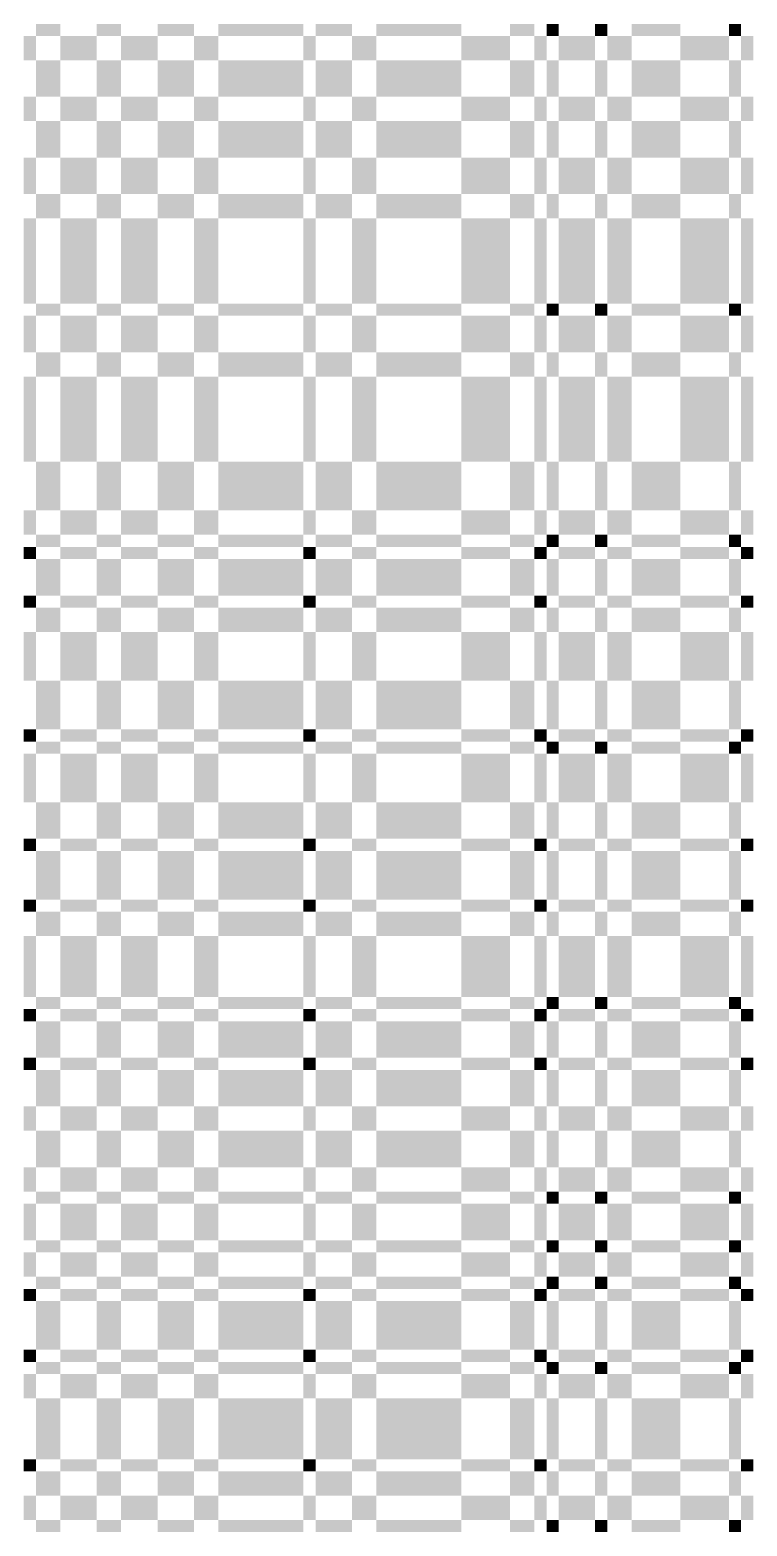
# Model space of a CAD drawing. Extents: x 0 to 200, y 0 to 200.
# Drawn here: x 50.6 to 74.2, y 100.2 to 149.4 of the extents above; entities that cross this region are included whole.
import ezdxf

# ---------------------------------------------------------------- set-up
doc = ezdxf.new("R2010")
doc.units = 0

msp = doc.modelspace()

# ---------------------------------------------------------------- linework, layer by layer
at = {"layer": 'CHROME'}
for points in [[(50.8, 149.2), (51.6, 149.2), (50.8, 149.6), (51.6, 149.6)], [(52.8, 149.2), (53.6, 149.2), (52.8, 149.6), (53.6, 149.6)], [(54.8, 149.2), (56, 149.2), (54.8, 149.6), (56, 149.6)], [(56.8, 149.2), (59.6, 149.2), (56.8, 149.6), (59.6, 149.6)], [(60, 149.2), (61.2, 149.2), (60, 149.6), (61.2, 149.6)], [(62, 149.2), (64.8, 149.2), (62, 149.6), (64.8, 149.6)], [(66.4, 149.2), (67.2, 149.2), (66.4, 149.6), (67.2, 149.6)], [(67.6, 149.2), (68, 149.2), (67.6, 149.6), (68, 149.6)], [(69.2, 149.2), (69.6, 149.2), (69.2, 149.6), (69.6, 149.6)], [(70.4, 149.2), (72, 149.2), (70.4, 149.6), (72, 149.6)], [(73.6, 149.2), (74, 149.2), (73.6, 149.6), (74, 149.6)], [(50.4, 148.4), (50.8, 148.4), (50.4, 149.2), (50.8, 149.2)], [(51.6, 148.4), (52.8, 148.4), (51.6, 149.2), (52.8, 149.2)], [(53.6, 148.4), (54.8, 148.4), (53.6, 149.2), (54.8, 149.2)], [(56, 148.4), (56.8, 148.4), (56, 149.2), (56.8, 149.2)], [(59.6, 148.4), (60, 148.4), (59.6, 149.2), (60, 149.2)], [(61.2, 148.4), (62, 148.4), (61.2, 149.2), (62, 149.2)], [(64.8, 148.4), (66.4, 148.4), (64.8, 149.2), (66.4, 149.2)], [(67.2, 148.4), (67.6, 148.4), (67.2, 149.2), (67.6, 149.2)], [(68, 148.4), (69.2, 148.4), (68, 149.2), (69.2, 149.2)], [(69.6, 148.4), (70.4, 148.4), (69.6, 149.2), (70.4, 149.2)], [(72, 148.4), (73.6, 148.4), (72, 149.2), (73.6, 149.2)], [(74, 148.4), (74.4, 148.4), (74, 149.2), (74.4, 149.2)], [(50.8, 147.2), (51.6, 147.2), (50.8, 148.4), (51.6, 148.4)], [(52.8, 147.2), (53.6, 147.2), (52.8, 148.4), (53.6, 148.4)], [(54.8, 147.2), (56, 147.2), (54.8, 148.4), (56, 148.4)], [(56.8, 147.2), (59.6, 147.2), (56.8, 148.4), (59.6, 148.4)], [(60, 147.2), (61.2, 147.2), (60, 148.4), (61.2, 148.4)], [(62, 147.2), (64.8, 147.2), (62, 148.4), (64.8, 148.4)], [(66.4, 147.2), (67.2, 147.2), (66.4, 148.4), (67.2, 148.4)], [(67.6, 147.2), (68, 147.2), (67.6, 148.4), (68, 148.4)], [(69.2, 147.2), (69.6, 147.2), (69.2, 148.4), (69.6, 148.4)], [(70.4, 147.2), (72, 147.2), (70.4, 148.4), (72, 148.4)], [(73.6, 147.2), (74, 147.2), (73.6, 148.4), (74, 148.4)], [(50.4, 146.4), (50.8, 146.4), (50.4, 147.2), (50.8, 147.2)], [(51.6, 146.4), (52.8, 146.4), (51.6, 147.2), (52.8, 147.2)], [(53.6, 146.4), (54.8, 146.4), (53.6, 147.2), (54.8, 147.2)], [(56, 146.4), (56.8, 146.4), (56, 147.2), (56.8, 147.2)], [(59.6, 146.4), (60, 146.4), (59.6, 147.2), (60, 147.2)], [(61.2, 146.4), (62, 146.4), (61.2, 147.2), (62, 147.2)], [(64.8, 146.4), (66.4, 146.4), (64.8, 147.2), (66.4, 147.2)], [(67.2, 146.4), (67.6, 146.4), (67.2, 147.2), (67.6, 147.2)], [(68, 146.4), (69.2, 146.4), (68, 147.2), (69.2, 147.2)], [(69.6, 146.4), (70.4, 146.4), (69.6, 147.2), (70.4, 147.2)], [(72, 146.4), (73.6, 146.4), (72, 147.2), (73.6, 147.2)], [(74, 146.4), (74.4, 146.4), (74, 147.2), (74.4, 147.2)], [(50.8, 145.2), (51.6, 145.2), (50.8, 146.4), (51.6, 146.4)], [(52.8, 145.2), (53.6, 145.2), (52.8, 146.4), (53.6, 146.4)], [(54.8, 145.2), (56, 145.2), (54.8, 146.4), (56, 146.4)], [(56.8, 145.2), (59.6, 145.2), (56.8, 146.4), (59.6, 146.4)], [(60, 145.2), (61.2, 145.2), (60, 146.4), (61.2, 146.4)], [(62, 145.2), (64.8, 145.2), (62, 146.4), (64.8, 146.4)], [(66.4, 145.2), (67.2, 145.2), (66.4, 146.4), (67.2, 146.4)], [(67.6, 145.2), (68, 145.2), (67.6, 146.4), (68, 146.4)], [(69.2, 145.2), (69.6, 145.2), (69.2, 146.4), (69.6, 146.4)], [(70.4, 145.2), (72, 145.2), (70.4, 146.4), (72, 146.4)], [(73.6, 145.2), (74, 145.2), (73.6, 146.4), (74, 146.4)], [(50.4, 144), (50.8, 144), (50.4, 145.2), (50.8, 145.2)], [(51.6, 144), (52.8, 144), (51.6, 145.2), (52.8, 145.2)], [(53.6, 144), (54.8, 144), (53.6, 145.2), (54.8, 145.2)], [(56, 144), (56.8, 144), (56, 145.2), (56.8, 145.2)], [(59.6, 144), (60, 144), (59.6, 145.2), (60, 145.2)], [(61.2, 144), (62, 144), (61.2, 145.2), (62, 145.2)], [(64.8, 144), (66.4, 144), (64.8, 145.2), (66.4, 145.2)], [(67.2, 144), (67.6, 144), (67.2, 145.2), (67.6, 145.2)], [(68, 144), (69.2, 144), (68, 145.2), (69.2, 145.2)], [(69.6, 144), (70.4, 144), (69.6, 145.2), (70.4, 145.2)], [(72, 144), (73.6, 144), (72, 145.2), (73.6, 145.2)], [(74, 144), (74.4, 144), (74, 145.2), (74.4, 145.2)], [(50.8, 143.2), (51.6, 143.2), (50.8, 144), (51.6, 144)], [(52.8, 143.2), (53.6, 143.2), (52.8, 144), (53.6, 144)], [(54.8, 143.2), (56, 143.2), (54.8, 144), (56, 144)], [(56.8, 143.2), (59.6, 143.2), (56.8, 144), (59.6, 144)], [(60, 143.2), (61.2, 143.2), (60, 144), (61.2, 144)], [(62, 143.2), (64.8, 143.2), (62, 144), (64.8, 144)], [(66.4, 143.2), (67.2, 143.2), (66.4, 144), (67.2, 144)], [(67.6, 143.2), (68, 143.2), (67.6, 144), (68, 144)], [(69.2, 143.2), (69.6, 143.2), (69.2, 144), (69.6, 144)], [(70.4, 143.2), (72, 143.2), (70.4, 144), (72, 144)], [(73.6, 143.2), (74, 143.2), (73.6, 144), (74, 144)], [(50.4, 140.4), (50.8, 140.4), (50.4, 143.2), (50.8, 143.2)], [(51.6, 140.4), (52.8, 140.4), (51.6, 143.2), (52.8, 143.2)], [(53.6, 140.4), (54.8, 140.4), (53.6, 143.2), (54.8, 143.2)], [(56, 140.4), (56.8, 140.4), (56, 143.2), (56.8, 143.2)], [(59.6, 140.4), (60, 140.4), (59.6, 143.2), (60, 143.2)], [(61.2, 140.4), (62, 140.4), (61.2, 143.2), (62, 143.2)], [(64.8, 140.4), (66.4, 140.4), (64.8, 143.2), (66.4, 143.2)], [(67.2, 140.4), (67.6, 140.4), (67.2, 143.2), (67.6, 143.2)], [(68, 140.4), (69.2, 140.4), (68, 143.2), (69.2, 143.2)], [(69.6, 140.4), (70.4, 140.4), (69.6, 143.2), (70.4, 143.2)], [(72, 140.4), (73.6, 140.4), (72, 143.2), (73.6, 143.2)], [(74, 140.4), (74.4, 140.4), (74, 143.2), (74.4, 143.2)], [(50.8, 140), (51.6, 140), (50.8, 140.4), (51.6, 140.4)], [(52.8, 140), (53.6, 140), (52.8, 140.4), (53.6, 140.4)], [(54.8, 140), (56, 140), (54.8, 140.4), (56, 140.4)], [(56.8, 140), (59.6, 140), (56.8, 140.4), (59.6, 140.4)], [(60, 140), (61.2, 140), (60, 140.4), (61.2, 140.4)], [(62, 140), (64.8, 140), (62, 140.4), (64.8, 140.4)], [(66.4, 140), (67.2, 140), (66.4, 140.4), (67.2, 140.4)], [(67.6, 140), (68, 140), (67.6, 140.4), (68, 140.4)], [(69.2, 140), (69.6, 140), (69.2, 140.4), (69.6, 140.4)], [(70.4, 140), (72, 140), (70.4, 140.4), (72, 140.4)], [(73.6, 140), (74, 140), (73.6, 140.4), (74, 140.4)], [(50.4, 138.8), (50.8, 138.8), (50.4, 140), (50.8, 140)], [(51.6, 138.8), (52.8, 138.8), (51.6, 140), (52.8, 140)], [(53.6, 138.8), (54.8, 138.8), (53.6, 140), (54.8, 140)], [(56, 138.8), (56.8, 138.8), (56, 140), (56.8, 140)], [(59.6, 138.8), (60, 138.8), (59.6, 140), (60, 140)], [(61.2, 138.8), (62, 138.8), (61.2, 140), (62, 140)], [(64.8, 138.8), (66.4, 138.8), (64.8, 140), (66.4, 140)], [(67.2, 138.8), (67.6, 138.8), (67.2, 140), (67.6, 140)], [(68, 138.8), (69.2, 138.8), (68, 140), (69.2, 140)], [(69.6, 138.8), (70.4, 138.8), (69.6, 140), (70.4, 140)], [(72, 138.8), (73.6, 138.8), (72, 140), (73.6, 140)], [(74, 138.8), (74.4, 138.8), (74, 140), (74.4, 140)], [(50.8, 138), (51.6, 138), (50.8, 138.8), (51.6, 138.8)], [(52.8, 138), (53.6, 138), (52.8, 138.8), (53.6, 138.8)], [(54.8, 138), (56, 138), (54.8, 138.8), (56, 138.8)], [(56.8, 138), (59.6, 138), (56.8, 138.8), (59.6, 138.8)], [(60, 138), (61.2, 138), (60, 138.8), (61.2, 138.8)], [(62, 138), (64.8, 138), (62, 138.8), (64.8, 138.8)], [(66.4, 138), (67.2, 138), (66.4, 138.8), (67.2, 138.8)], [(67.6, 138), (68, 138), (67.6, 138.8), (68, 138.8)], [(69.2, 138), (69.6, 138), (69.2, 138.8), (69.6, 138.8)], [(70.4, 138), (72, 138), (70.4, 138.8), (72, 138.8)], [(73.6, 138), (74, 138), (73.6, 138.8), (74, 138.8)], [(50.4, 135.2), (50.8, 135.2), (50.4, 138), (50.8, 138)], [(51.6, 135.2), (52.8, 135.2), (51.6, 138), (52.8, 138)], [(53.6, 135.2), (54.8, 135.2), (53.6, 138), (54.8, 138)], [(56, 135.2), (56.8, 135.2), (56, 138), (56.8, 138)], [(59.6, 135.2), (60, 135.2), (59.6, 138), (60, 138)], [(61.2, 135.2), (62, 135.2), (61.2, 138), (62, 138)], [(64.8, 135.2), (66.4, 135.2), (64.8, 138), (66.4, 138)], [(67.2, 135.2), (67.6, 135.2), (67.2, 138), (67.6, 138)], [(68, 135.2), (69.2, 135.2), (68, 138), (69.2, 138)], [(69.6, 135.2), (70.4, 135.2), (69.6, 138), (70.4, 138)], [(72, 135.2), (73.6, 135.2), (72, 138), (73.6, 138)], [(74, 135.2), (74.4, 135.2), (74, 138), (74.4, 138)], [(50.8, 133.6), (51.6, 133.6), (50.8, 135.2), (51.6, 135.2)], [(52.8, 133.6), (53.6, 133.6), (52.8, 135.2), (53.6, 135.2)], [(54.8, 133.6), (56, 133.6), (54.8, 135.2), (56, 135.2)], [(56.8, 133.6), (59.6, 133.6), (56.8, 135.2), (59.6, 135.2)], [(60, 133.6), (61.2, 133.6), (60, 135.2), (61.2, 135.2)], [(62, 133.6), (64.8, 133.6), (62, 135.2), (64.8, 135.2)], [(66.4, 133.6), (67.2, 133.6), (66.4, 135.2), (67.2, 135.2)], [(67.6, 133.6), (68, 133.6), (67.6, 135.2), (68, 135.2)], [(69.2, 133.6), (69.6, 133.6), (69.2, 135.2), (69.6, 135.2)], [(70.4, 133.6), (72, 133.6), (70.4, 135.2), (72, 135.2)], [(73.6, 133.6), (74, 133.6), (73.6, 135.2), (74, 135.2)], [(50.4, 132.8), (50.8, 132.8), (50.4, 133.6), (50.8, 133.6)], [(51.6, 132.8), (52.8, 132.8), (51.6, 133.6), (52.8, 133.6)], [(53.6, 132.8), (54.8, 132.8), (53.6, 133.6), (54.8, 133.6)], [(56, 132.8), (56.8, 132.8), (56, 133.6), (56.8, 133.6)], [(59.6, 132.8), (60, 132.8), (59.6, 133.6), (60, 133.6)], [(61.2, 132.8), (62, 132.8), (61.2, 133.6), (62, 133.6)], [(64.8, 132.8), (66.4, 132.8), (64.8, 133.6), (66.4, 133.6)], [(67.2, 132.8), (67.6, 132.8), (67.2, 133.6), (67.6, 133.6)], [(68, 132.8), (69.2, 132.8), (68, 133.6), (69.2, 133.6)], [(69.6, 132.8), (70.4, 132.8), (69.6, 133.6), (70.4, 133.6)], [(72, 132.8), (73.6, 132.8), (72, 133.6), (73.6, 133.6)], [(74, 132.8), (74.4, 132.8), (74, 133.6), (74.4, 133.6)], [(50.4, 132), (50.8, 132), (50.4, 132.4), (50.8, 132.4)], [(50.8, 132.4), (51.6, 132.4), (50.8, 132.8), (51.6, 132.8)], [(51.6, 132), (52.8, 132), (51.6, 132.4), (52.8, 132.4)], [(52.8, 132.4), (53.6, 132.4), (52.8, 132.8), (53.6, 132.8)], [(53.6, 132), (54.8, 132), (53.6, 132.4), (54.8, 132.4)], [(54.8, 132.4), (56, 132.4), (54.8, 132.8), (56, 132.8)], [(56, 132), (56.8, 132), (56, 132.4), (56.8, 132.4)], [(56.8, 132.4), (59.6, 132.4), (56.8, 132.8), (59.6, 132.8)], [(59.6, 132), (60, 132), (59.6, 132.4), (60, 132.4)], [(60, 132.4), (61.2, 132.4), (60, 132.8), (61.2, 132.8)], [(61.2, 132), (62, 132), (61.2, 132.4), (62, 132.4)], [(62, 132.4), (64.8, 132.4), (62, 132.8), (64.8, 132.8)], [(64.8, 132), (66.4, 132), (64.8, 132.4), (66.4, 132.4)], [(66.4, 132.4), (67.2, 132.4), (66.4, 132.8), (67.2, 132.8)], [(67.2, 132), (67.6, 132), (67.2, 132.4), (67.6, 132.4)], [(67.6, 132.4), (68, 132.4), (67.6, 132.8), (68, 132.8)], [(68, 132), (69.2, 132), (68, 132.4), (69.2, 132.4)], [(69.2, 132.4), (69.6, 132.4), (69.2, 132.8), (69.6, 132.8)], [(69.6, 132), (70.4, 132), (69.6, 132.4), (70.4, 132.4)], [(70.4, 132.4), (72, 132.4), (70.4, 132.8), (72, 132.8)], [(72, 132), (73.6, 132), (72, 132.4), (73.6, 132.4)], [(73.6, 132.4), (74, 132.4), (73.6, 132.8), (74, 132.8)], [(74, 132), (74.4, 132), (74, 132.4), (74.4, 132.4)], [(50.8, 130.8), (51.6, 130.8), (50.8, 132), (51.6, 132)], [(52.8, 130.8), (53.6, 130.8), (52.8, 132), (53.6, 132)], [(54.8, 130.8), (56, 130.8), (54.8, 132), (56, 132)], [(56.8, 130.8), (59.6, 130.8), (56.8, 132), (59.6, 132)], [(60, 130.8), (61.2, 130.8), (60, 132), (61.2, 132)], [(62, 130.8), (64.8, 130.8), (62, 132), (64.8, 132)], [(66.4, 130.8), (67.2, 130.8), (66.4, 132), (67.2, 132)], [(67.6, 130.8), (68, 130.8), (67.6, 132), (68, 132)], [(69.2, 130.8), (69.6, 130.8), (69.2, 132), (69.6, 132)], [(70.4, 130.8), (72, 130.8), (70.4, 132), (72, 132)], [(73.6, 130.8), (74, 130.8), (73.6, 132), (74, 132)], [(50.4, 130.4), (50.8, 130.4), (50.4, 130.8), (50.8, 130.8)], [(50.8, 129.6), (51.6, 129.6), (50.8, 130.4), (51.6, 130.4)], [(51.6, 130.4), (52.8, 130.4), (51.6, 130.8), (52.8, 130.8)], [(52.8, 129.6), (53.6, 129.6), (52.8, 130.4), (53.6, 130.4)], [(53.6, 130.4), (54.8, 130.4), (53.6, 130.8), (54.8, 130.8)], [(54.8, 129.6), (56, 129.6), (54.8, 130.4), (56, 130.4)], [(56, 130.4), (56.8, 130.4), (56, 130.8), (56.8, 130.8)], [(56.8, 129.6), (59.6, 129.6), (56.8, 130.4), (59.6, 130.4)], [(59.6, 130.4), (60, 130.4), (59.6, 130.8), (60, 130.8)], [(60, 129.6), (61.2, 129.6), (60, 130.4), (61.2, 130.4)], [(61.2, 130.4), (62, 130.4), (61.2, 130.8), (62, 130.8)], [(62, 129.6), (64.8, 129.6), (62, 130.4), (64.8, 130.4)], [(64.8, 130.4), (66.4, 130.4), (64.8, 130.8), (66.4, 130.8)], [(66.4, 129.6), (67.2, 129.6), (66.4, 130.4), (67.2, 130.4)], [(67.2, 130.4), (67.6, 130.4), (67.2, 130.8), (67.6, 130.8)], [(67.6, 129.6), (68, 129.6), (67.6, 130.4), (68, 130.4)], [(68, 130.4), (69.2, 130.4), (68, 130.8), (69.2, 130.8)], [(69.2, 129.6), (69.6, 129.6), (69.2, 130.4), (69.6, 130.4)], [(69.6, 130.4), (70.4, 130.4), (69.6, 130.8), (70.4, 130.8)], [(70.4, 129.6), (72, 129.6), (70.4, 130.4), (72, 130.4)], [(72, 130.4), (73.6, 130.4), (72, 130.8), (73.6, 130.8)], [(73.6, 129.6), (74, 129.6), (73.6, 130.4), (74, 130.4)], [(74, 130.4), (74.4, 130.4), (74, 130.8), (74.4, 130.8)], [(50.4, 128), (50.8, 128), (50.4, 129.6), (50.8, 129.6)], [(51.6, 128), (52.8, 128), (51.6, 129.6), (52.8, 129.6)], [(53.6, 128), (54.8, 128), (53.6, 129.6), (54.8, 129.6)], [(56, 128), (56.8, 128), (56, 129.6), (56.8, 129.6)], [(59.6, 128), (60, 128), (59.6, 129.6), (60, 129.6)], [(61.2, 128), (62, 128), (61.2, 129.6), (62, 129.6)], [(64.8, 128), (66.4, 128), (64.8, 129.6), (66.4, 129.6)], [(67.2, 128), (67.6, 128), (67.2, 129.6), (67.6, 129.6)], [(68, 128), (69.2, 128), (68, 129.6), (69.2, 129.6)], [(69.6, 128), (70.4, 128), (69.6, 129.6), (70.4, 129.6)], [(72, 128), (73.6, 128), (72, 129.6), (73.6, 129.6)], [(74, 128), (74.4, 128), (74, 129.6), (74.4, 129.6)], [(50.8, 126.4), (51.6, 126.4), (50.8, 128), (51.6, 128)], [(52.8, 126.4), (53.6, 126.4), (52.8, 128), (53.6, 128)], [(54.8, 126.4), (56, 126.4), (54.8, 128), (56, 128)], [(56.8, 126.4), (59.6, 126.4), (56.8, 128), (59.6, 128)], [(60, 126.4), (61.2, 126.4), (60, 128), (61.2, 128)], [(62, 126.4), (64.8, 126.4), (62, 128), (64.8, 128)], [(66.4, 126.4), (67.2, 126.4), (66.4, 128), (67.2, 128)], [(67.6, 126.4), (68, 126.4), (67.6, 128), (68, 128)], [(69.2, 126.4), (69.6, 126.4), (69.2, 128), (69.6, 128)], [(70.4, 126.4), (72, 126.4), (70.4, 128), (72, 128)], [(73.6, 126.4), (74, 126.4), (73.6, 128), (74, 128)], [(50.4, 126), (50.8, 126), (50.4, 126.4), (50.8, 126.4)], [(50.8, 125.6), (51.6, 125.6), (50.8, 126), (51.6, 126)], [(51.6, 126), (52.8, 126), (51.6, 126.4), (52.8, 126.4)], [(52.8, 125.6), (53.6, 125.6), (52.8, 126), (53.6, 126)], [(53.6, 126), (54.8, 126), (53.6, 126.4), (54.8, 126.4)], [(54.8, 125.6), (56, 125.6), (54.8, 126), (56, 126)], [(56, 126), (56.8, 126), (56, 126.4), (56.8, 126.4)], [(56.8, 125.6), (59.6, 125.6), (56.8, 126), (59.6, 126)], [(59.6, 126), (60, 126), (59.6, 126.4), (60, 126.4)], [(60, 125.6), (61.2, 125.6), (60, 126), (61.2, 126)], [(61.2, 126), (62, 126), (61.2, 126.4), (62, 126.4)], [(62, 125.6), (64.8, 125.6), (62, 126), (64.8, 126)], [(64.8, 126), (66.4, 126), (64.8, 126.4), (66.4, 126.4)], [(66.4, 125.6), (67.2, 125.6), (66.4, 126), (67.2, 126)], [(67.2, 126), (67.6, 126), (67.2, 126.4), (67.6, 126.4)], [(67.6, 125.6), (68, 125.6), (67.6, 126), (68, 126)], [(68, 126), (69.2, 126), (68, 126.4), (69.2, 126.4)], [(69.2, 125.6), (69.6, 125.6), (69.2, 126), (69.6, 126)], [(69.6, 126), (70.4, 126), (69.6, 126.4), (70.4, 126.4)], [(70.4, 125.6), (72, 125.6), (70.4, 126), (72, 126)], [(72, 126), (73.6, 126), (72, 126.4), (73.6, 126.4)], [(73.6, 125.6), (74, 125.6), (73.6, 126), (74, 126)], [(74, 126), (74.4, 126), (74, 126.4), (74.4, 126.4)], [(50.4, 124), (50.8, 124), (50.4, 125.6), (50.8, 125.6)], [(51.6, 124), (52.8, 124), (51.6, 125.6), (52.8, 125.6)], [(53.6, 124), (54.8, 124), (53.6, 125.6), (54.8, 125.6)], [(56, 124), (56.8, 124), (56, 125.6), (56.8, 125.6)], [(59.6, 124), (60, 124), (59.6, 125.6), (60, 125.6)], [(61.2, 124), (62, 124), (61.2, 125.6), (62, 125.6)], [(64.8, 124), (66.4, 124), (64.8, 125.6), (66.4, 125.6)], [(67.2, 124), (67.6, 124), (67.2, 125.6), (67.6, 125.6)], [(68, 124), (69.2, 124), (68, 125.6), (69.2, 125.6)], [(69.6, 124), (70.4, 124), (69.6, 125.6), (70.4, 125.6)], [(72, 124), (73.6, 124), (72, 125.6), (73.6, 125.6)], [(74, 124), (74.4, 124), (74, 125.6), (74.4, 125.6)], [(50.8, 122.8), (51.6, 122.8), (50.8, 124), (51.6, 124)], [(52.8, 122.8), (53.6, 122.8), (52.8, 124), (53.6, 124)], [(54.8, 122.8), (56, 122.8), (54.8, 124), (56, 124)], [(56.8, 122.8), (59.6, 122.8), (56.8, 124), (59.6, 124)], [(60, 122.8), (61.2, 122.8), (60, 124), (61.2, 124)], [(62, 122.8), (64.8, 122.8), (62, 124), (64.8, 124)], [(66.4, 122.8), (67.2, 122.8), (66.4, 124), (67.2, 124)], [(67.6, 122.8), (68, 122.8), (67.6, 124), (68, 124)], [(69.2, 122.8), (69.6, 122.8), (69.2, 124), (69.6, 124)], [(70.4, 122.8), (72, 122.8), (70.4, 124), (72, 124)], [(73.6, 122.8), (74, 122.8), (73.6, 124), (74, 124)], [(50.4, 122.4), (50.8, 122.4), (50.4, 122.8), (50.8, 122.8)], [(51.6, 122.4), (52.8, 122.4), (51.6, 122.8), (52.8, 122.8)], [(53.6, 122.4), (54.8, 122.4), (53.6, 122.8), (54.8, 122.8)], [(56, 122.4), (56.8, 122.4), (56, 122.8), (56.8, 122.8)], [(59.6, 122.4), (60, 122.4), (59.6, 122.8), (60, 122.8)], [(61.2, 122.4), (62, 122.4), (61.2, 122.8), (62, 122.8)], [(64.8, 122.4), (66.4, 122.4), (64.8, 122.8), (66.4, 122.8)], [(67.2, 122.4), (67.6, 122.4), (67.2, 122.8), (67.6, 122.8)], [(68, 122.4), (69.2, 122.4), (68, 122.8), (69.2, 122.8)], [(69.6, 122.4), (70.4, 122.4), (69.6, 122.8), (70.4, 122.8)], [(72, 122.4), (73.6, 122.4), (72, 122.8), (73.6, 122.8)], [(74, 122.4), (74.4, 122.4), (74, 122.8), (74.4, 122.8)], [(50.8, 120.8), (51.6, 120.8), (50.8, 122.4), (51.6, 122.4)], [(52.8, 120.8), (53.6, 120.8), (52.8, 122.4), (53.6, 122.4)], [(54.8, 120.8), (56, 120.8), (54.8, 122.4), (56, 122.4)], [(56.8, 120.8), (59.6, 120.8), (56.8, 122.4), (59.6, 122.4)], [(60, 120.8), (61.2, 120.8), (60, 122.4), (61.2, 122.4)], [(62, 120.8), (64.8, 120.8), (62, 122.4), (64.8, 122.4)], [(66.4, 120.8), (67.2, 120.8), (66.4, 122.4), (67.2, 122.4)], [(67.6, 120.8), (68, 120.8), (67.6, 122.4), (68, 122.4)], [(69.2, 120.8), (69.6, 120.8), (69.2, 122.4), (69.6, 122.4)], [(70.4, 120.8), (72, 120.8), (70.4, 122.4), (72, 122.4)], [(73.6, 120.8), (74, 120.8), (73.6, 122.4), (74, 122.4)], [(50.4, 120.4), (50.8, 120.4), (50.4, 120.8), (50.8, 120.8)], [(51.6, 120.4), (52.8, 120.4), (51.6, 120.8), (52.8, 120.8)], [(53.6, 120.4), (54.8, 120.4), (53.6, 120.8), (54.8, 120.8)], [(56, 120.4), (56.8, 120.4), (56, 120.8), (56.8, 120.8)], [(59.6, 120.4), (60, 120.4), (59.6, 120.8), (60, 120.8)], [(61.2, 120.4), (62, 120.4), (61.2, 120.8), (62, 120.8)], [(64.8, 120.4), (66.4, 120.4), (64.8, 120.8), (66.4, 120.8)], [(67.2, 120.4), (67.6, 120.4), (67.2, 120.8), (67.6, 120.8)], [(68, 120.4), (69.2, 120.4), (68, 120.8), (69.2, 120.8)], [(69.6, 120.4), (70.4, 120.4), (69.6, 120.8), (70.4, 120.8)], [(72, 120.4), (73.6, 120.4), (72, 120.8), (73.6, 120.8)], [(74, 120.4), (74.4, 120.4), (74, 120.8), (74.4, 120.8)], [(50.8, 119.6), (51.6, 119.6), (50.8, 120.4), (51.6, 120.4)], [(52.8, 119.6), (53.6, 119.6), (52.8, 120.4), (53.6, 120.4)], [(54.8, 119.6), (56, 119.6), (54.8, 120.4), (56, 120.4)], [(56.8, 119.6), (59.6, 119.6), (56.8, 120.4), (59.6, 120.4)], [(60, 119.6), (61.2, 119.6), (60, 120.4), (61.2, 120.4)], [(62, 119.6), (64.8, 119.6), (62, 120.4), (64.8, 120.4)], [(66.4, 119.6), (67.2, 119.6), (66.4, 120.4), (67.2, 120.4)], [(67.6, 119.6), (68, 119.6), (67.6, 120.4), (68, 120.4)], [(69.2, 119.6), (69.6, 119.6), (69.2, 120.4), (69.6, 120.4)], [(70.4, 119.6), (72, 119.6), (70.4, 120.4), (72, 120.4)], [(73.6, 119.6), (74, 119.6), (73.6, 120.4), (74, 120.4)], [(50.4, 117.6), (50.8, 117.6), (50.4, 119.6), (50.8, 119.6)], [(51.6, 117.6), (52.8, 117.6), (51.6, 119.6), (52.8, 119.6)], [(53.6, 117.6), (54.8, 117.6), (53.6, 119.6), (54.8, 119.6)], [(56, 117.6), (56.8, 117.6), (56, 119.6), (56.8, 119.6)], [(59.6, 117.6), (60, 117.6), (59.6, 119.6), (60, 119.6)], [(61.2, 117.6), (62, 117.6), (61.2, 119.6), (62, 119.6)], [(64.8, 117.6), (66.4, 117.6), (64.8, 119.6), (66.4, 119.6)], [(67.2, 117.6), (67.6, 117.6), (67.2, 119.6), (67.6, 119.6)], [(68, 117.6), (69.2, 117.6), (68, 119.6), (69.2, 119.6)], [(69.6, 117.6), (70.4, 117.6), (69.6, 119.6), (70.4, 119.6)], [(72, 117.6), (73.6, 117.6), (72, 119.6), (73.6, 119.6)], [(74, 117.6), (74.4, 117.6), (74, 119.6), (74.4, 119.6)], [(50.8, 117.2), (51.6, 117.2), (50.8, 117.6), (51.6, 117.6)], [(52.8, 117.2), (53.6, 117.2), (52.8, 117.6), (53.6, 117.6)], [(54.8, 117.2), (56, 117.2), (54.8, 117.6), (56, 117.6)], [(56.8, 117.2), (59.6, 117.2), (56.8, 117.6), (59.6, 117.6)], [(60, 117.2), (61.2, 117.2), (60, 117.6), (61.2, 117.6)], [(62, 117.2), (64.8, 117.2), (62, 117.6), (64.8, 117.6)], [(66.4, 117.2), (67.2, 117.2), (66.4, 117.6), (67.2, 117.6)], [(67.6, 117.2), (68, 117.2), (67.6, 117.6), (68, 117.6)], [(69.2, 117.2), (69.6, 117.2), (69.2, 117.6), (69.6, 117.6)], [(70.4, 117.2), (72, 117.2), (70.4, 117.6), (72, 117.6)], [(73.6, 117.2), (74, 117.2), (73.6, 117.6), (74, 117.6)], [(50.4, 116.8), (50.8, 116.8), (50.4, 117.2), (50.8, 117.2)], [(51.6, 116.8), (52.8, 116.8), (51.6, 117.2), (52.8, 117.2)], [(53.6, 116.8), (54.8, 116.8), (53.6, 117.2), (54.8, 117.2)], [(56, 116.8), (56.8, 116.8), (56, 117.2), (56.8, 117.2)], [(59.6, 116.8), (60, 116.8), (59.6, 117.2), (60, 117.2)], [(61.2, 116.8), (62, 116.8), (61.2, 117.2), (62, 117.2)], [(64.8, 116.8), (66.4, 116.8), (64.8, 117.2), (66.4, 117.2)], [(67.2, 116.8), (67.6, 116.8), (67.2, 117.2), (67.6, 117.2)], [(68, 116.8), (69.2, 116.8), (68, 117.2), (69.2, 117.2)], [(69.6, 116.8), (70.4, 116.8), (69.6, 117.2), (70.4, 117.2)], [(72, 116.8), (73.6, 116.8), (72, 117.2), (73.6, 117.2)], [(74, 116.8), (74.4, 116.8), (74, 117.2), (74.4, 117.2)], [(50.8, 115.6), (51.6, 115.6), (50.8, 116.8), (51.6, 116.8)], [(52.8, 115.6), (53.6, 115.6), (52.8, 116.8), (53.6, 116.8)], [(54.8, 115.6), (56, 115.6), (54.8, 116.8), (56, 116.8)], [(56.8, 115.6), (59.6, 115.6), (56.8, 116.8), (59.6, 116.8)], [(60, 115.6), (61.2, 115.6), (60, 116.8), (61.2, 116.8)], [(62, 115.6), (64.8, 115.6), (62, 116.8), (64.8, 116.8)], [(66.4, 115.6), (67.2, 115.6), (66.4, 116.8), (67.2, 116.8)], [(67.6, 115.6), (68, 115.6), (67.6, 116.8), (68, 116.8)], [(69.2, 115.6), (69.6, 115.6), (69.2, 116.8), (69.6, 116.8)], [(70.4, 115.6), (72, 115.6), (70.4, 116.8), (72, 116.8)], [(73.6, 115.6), (74, 115.6), (73.6, 116.8), (74, 116.8)], [(50.4, 115.2), (50.8, 115.2), (50.4, 115.6), (50.8, 115.6)], [(50.8, 114), (51.6, 114), (50.8, 115.2), (51.6, 115.2)], [(51.6, 115.2), (52.8, 115.2), (51.6, 115.6), (52.8, 115.6)], [(52.8, 114), (53.6, 114), (52.8, 115.2), (53.6, 115.2)], [(53.6, 115.2), (54.8, 115.2), (53.6, 115.6), (54.8, 115.6)], [(54.8, 114), (56, 114), (54.8, 115.2), (56, 115.2)], [(56, 115.2), (56.8, 115.2), (56, 115.6), (56.8, 115.6)], [(56.8, 114), (59.6, 114), (56.8, 115.2), (59.6, 115.2)], [(59.6, 115.2), (60, 115.2), (59.6, 115.6), (60, 115.6)], [(60, 114), (61.2, 114), (60, 115.2), (61.2, 115.2)], [(61.2, 115.2), (62, 115.2), (61.2, 115.6), (62, 115.6)], [(62, 114), (64.8, 114), (62, 115.2), (64.8, 115.2)], [(64.8, 115.2), (66.4, 115.2), (64.8, 115.6), (66.4, 115.6)], [(66.4, 114), (67.2, 114), (66.4, 115.2), (67.2, 115.2)], [(67.2, 115.2), (67.6, 115.2), (67.2, 115.6), (67.6, 115.6)], [(67.6, 114), (68, 114), (67.6, 115.2), (68, 115.2)], [(68, 115.2), (69.2, 115.2), (68, 115.6), (69.2, 115.6)], [(69.2, 114), (69.6, 114), (69.2, 115.2), (69.6, 115.2)], [(69.6, 115.2), (70.4, 115.2), (69.6, 115.6), (70.4, 115.6)], [(70.4, 114), (72, 114), (70.4, 115.2), (72, 115.2)], [(72, 115.2), (73.6, 115.2), (72, 115.6), (73.6, 115.6)], [(73.6, 114), (74, 114), (73.6, 115.2), (74, 115.2)], [(74, 115.2), (74.4, 115.2), (74, 115.6), (74.4, 115.6)], [(50.4, 113.2), (50.8, 113.2), (50.4, 114), (50.8, 114)], [(51.6, 113.2), (52.8, 113.2), (51.6, 114), (52.8, 114)], [(53.6, 113.2), (54.8, 113.2), (53.6, 114), (54.8, 114)], [(56, 113.2), (56.8, 113.2), (56, 114), (56.8, 114)], [(59.6, 113.2), (60, 113.2), (59.6, 114), (60, 114)], [(61.2, 113.2), (62, 113.2), (61.2, 114), (62, 114)], [(64.8, 113.2), (66.4, 113.2), (64.8, 114), (66.4, 114)], [(67.2, 113.2), (67.6, 113.2), (67.2, 114), (67.6, 114)], [(68, 113.2), (69.2, 113.2), (68, 114), (69.2, 114)], [(69.6, 113.2), (70.4, 113.2), (69.6, 114), (70.4, 114)], [(72, 113.2), (73.6, 113.2), (72, 114), (73.6, 114)], [(74, 113.2), (74.4, 113.2), (74, 114), (74.4, 114)], [(50.8, 112), (51.6, 112), (50.8, 113.2), (51.6, 113.2)], [(52.8, 112), (53.6, 112), (52.8, 113.2), (53.6, 113.2)], [(54.8, 112), (56, 112), (54.8, 113.2), (56, 113.2)], [(56.8, 112), (59.6, 112), (56.8, 113.2), (59.6, 113.2)], [(60, 112), (61.2, 112), (60, 113.2), (61.2, 113.2)], [(62, 112), (64.8, 112), (62, 113.2), (64.8, 113.2)], [(66.4, 112), (67.2, 112), (66.4, 113.2), (67.2, 113.2)], [(67.6, 112), (68, 112), (67.6, 113.2), (68, 113.2)], [(69.2, 112), (69.6, 112), (69.2, 113.2), (69.6, 113.2)], [(70.4, 112), (72, 112), (70.4, 113.2), (72, 113.2)], [(73.6, 112), (74, 112), (73.6, 113.2), (74, 113.2)], [(50.4, 111.2), (50.8, 111.2), (50.4, 112), (50.8, 112)], [(51.6, 111.2), (52.8, 111.2), (51.6, 112), (52.8, 112)], [(53.6, 111.2), (54.8, 111.2), (53.6, 112), (54.8, 112)], [(56, 111.2), (56.8, 111.2), (56, 112), (56.8, 112)], [(59.6, 111.2), (60, 111.2), (59.6, 112), (60, 112)], [(61.2, 111.2), (62, 111.2), (61.2, 112), (62, 112)], [(64.8, 111.2), (66.4, 111.2), (64.8, 112), (66.4, 112)], [(67.2, 111.2), (67.6, 111.2), (67.2, 112), (67.6, 112)], [(68, 111.2), (69.2, 111.2), (68, 112), (69.2, 112)], [(69.6, 111.2), (70.4, 111.2), (69.6, 112), (70.4, 112)], [(72, 111.2), (73.6, 111.2), (72, 112), (73.6, 112)], [(74, 111.2), (74.4, 111.2), (74, 112), (74.4, 112)], [(50.8, 110.8), (51.6, 110.8), (50.8, 111.2), (51.6, 111.2)], [(52.8, 110.8), (53.6, 110.8), (52.8, 111.2), (53.6, 111.2)], [(54.8, 110.8), (56, 110.8), (54.8, 111.2), (56, 111.2)], [(56.8, 110.8), (59.6, 110.8), (56.8, 111.2), (59.6, 111.2)], [(60, 110.8), (61.2, 110.8), (60, 111.2), (61.2, 111.2)], [(62, 110.8), (64.8, 110.8), (62, 111.2), (64.8, 111.2)], [(66.4, 110.8), (67.2, 110.8), (66.4, 111.2), (67.2, 111.2)], [(67.6, 110.8), (68, 110.8), (67.6, 111.2), (68, 111.2)], [(69.2, 110.8), (69.6, 110.8), (69.2, 111.2), (69.6, 111.2)], [(70.4, 110.8), (72, 110.8), (70.4, 111.2), (72, 111.2)], [(73.6, 110.8), (74, 110.8), (73.6, 111.2), (74, 111.2)], [(50.4, 109.6), (50.8, 109.6), (50.4, 110.8), (50.8, 110.8)], [(51.6, 109.6), (52.8, 109.6), (51.6, 110.8), (52.8, 110.8)], [(53.6, 109.6), (54.8, 109.6), (53.6, 110.8), (54.8, 110.8)], [(56, 109.6), (56.8, 109.6), (56, 110.8), (56.8, 110.8)], [(59.6, 109.6), (60, 109.6), (59.6, 110.8), (60, 110.8)], [(61.2, 109.6), (62, 109.6), (61.2, 110.8), (62, 110.8)], [(64.8, 109.6), (66.4, 109.6), (64.8, 110.8), (66.4, 110.8)], [(67.2, 109.6), (67.6, 109.6), (67.2, 110.8), (67.6, 110.8)], [(68, 109.6), (69.2, 109.6), (68, 110.8), (69.2, 110.8)], [(69.6, 109.6), (70.4, 109.6), (69.6, 110.8), (70.4, 110.8)], [(72, 109.6), (73.6, 109.6), (72, 110.8), (73.6, 110.8)], [(74, 109.6), (74.4, 109.6), (74, 110.8), (74.4, 110.8)], [(50.8, 109.2), (51.6, 109.2), (50.8, 109.6), (51.6, 109.6)], [(52.8, 109.2), (53.6, 109.2), (52.8, 109.6), (53.6, 109.6)], [(54.8, 109.2), (56, 109.2), (54.8, 109.6), (56, 109.6)], [(56.8, 109.2), (59.6, 109.2), (56.8, 109.6), (59.6, 109.6)], [(60, 109.2), (61.2, 109.2), (60, 109.6), (61.2, 109.6)], [(62, 109.2), (64.8, 109.2), (62, 109.6), (64.8, 109.6)], [(66.4, 109.2), (67.2, 109.2), (66.4, 109.6), (67.2, 109.6)], [(67.6, 109.2), (68, 109.2), (67.6, 109.6), (68, 109.6)], [(69.2, 109.2), (69.6, 109.2), (69.2, 109.6), (69.6, 109.6)], [(70.4, 109.2), (72, 109.2), (70.4, 109.6), (72, 109.6)], [(73.6, 109.2), (74, 109.2), (73.6, 109.6), (74, 109.6)], [(50.4, 108.4), (50.8, 108.4), (50.4, 109.2), (50.8, 109.2)], [(51.6, 108.4), (52.8, 108.4), (51.6, 109.2), (52.8, 109.2)], [(53.6, 108.4), (54.8, 108.4), (53.6, 109.2), (54.8, 109.2)], [(56, 108.4), (56.8, 108.4), (56, 109.2), (56.8, 109.2)], [(59.6, 108.4), (60, 108.4), (59.6, 109.2), (60, 109.2)], [(61.2, 108.4), (62, 108.4), (61.2, 109.2), (62, 109.2)], [(64.8, 108.4), (66.4, 108.4), (64.8, 109.2), (66.4, 109.2)], [(67.2, 108.4), (67.6, 108.4), (67.2, 109.2), (67.6, 109.2)], [(68, 108.4), (69.2, 108.4), (68, 109.2), (69.2, 109.2)], [(69.6, 108.4), (70.4, 108.4), (69.6, 109.2), (70.4, 109.2)], [(72, 108.4), (73.6, 108.4), (72, 109.2), (73.6, 109.2)], [(74, 108.4), (74.4, 108.4), (74, 109.2), (74.4, 109.2)], [(50.8, 108), (51.6, 108), (50.8, 108.4), (51.6, 108.4)], [(52.8, 108), (53.6, 108), (52.8, 108.4), (53.6, 108.4)], [(54.8, 108), (56, 108), (54.8, 108.4), (56, 108.4)], [(56.8, 108), (59.6, 108), (56.8, 108.4), (59.6, 108.4)], [(60, 108), (61.2, 108), (60, 108.4), (61.2, 108.4)], [(62, 108), (64.8, 108), (62, 108.4), (64.8, 108.4)], [(66.4, 108), (67.2, 108), (66.4, 108.4), (67.2, 108.4)], [(67.6, 108), (68, 108), (67.6, 108.4), (68, 108.4)], [(69.2, 108), (69.6, 108), (69.2, 108.4), (69.6, 108.4)], [(70.4, 108), (72, 108), (70.4, 108.4), (72, 108.4)], [(73.6, 108), (74, 108), (73.6, 108.4), (74, 108.4)], [(50.4, 107.6), (50.8, 107.6), (50.4, 108), (50.8, 108)], [(51.6, 107.6), (52.8, 107.6), (51.6, 108), (52.8, 108)], [(53.6, 107.6), (54.8, 107.6), (53.6, 108), (54.8, 108)], [(56, 107.6), (56.8, 107.6), (56, 108), (56.8, 108)], [(59.6, 107.6), (60, 107.6), (59.6, 108), (60, 108)], [(61.2, 107.6), (62, 107.6), (61.2, 108), (62, 108)], [(64.8, 107.6), (66.4, 107.6), (64.8, 108), (66.4, 108)], [(67.2, 107.6), (67.6, 107.6), (67.2, 108), (67.6, 108)], [(68, 107.6), (69.2, 107.6), (68, 108), (69.2, 108)], [(69.6, 107.6), (70.4, 107.6), (69.6, 108), (70.4, 108)], [(72, 107.6), (73.6, 107.6), (72, 108), (73.6, 108)], [(74, 107.6), (74.4, 107.6), (74, 108), (74.4, 108)], [(50.8, 106), (51.6, 106), (50.8, 107.6), (51.6, 107.6)], [(52.8, 106), (53.6, 106), (52.8, 107.6), (53.6, 107.6)], [(54.8, 106), (56, 106), (54.8, 107.6), (56, 107.6)], [(56.8, 106), (59.6, 106), (56.8, 107.6), (59.6, 107.6)], [(60, 106), (61.2, 106), (60, 107.6), (61.2, 107.6)], [(62, 106), (64.8, 106), (62, 107.6), (64.8, 107.6)], [(66.4, 106), (67.2, 106), (66.4, 107.6), (67.2, 107.6)], [(67.6, 106), (68, 106), (67.6, 107.6), (68, 107.6)], [(69.2, 106), (69.6, 106), (69.2, 107.6), (69.6, 107.6)], [(70.4, 106), (72, 106), (70.4, 107.6), (72, 107.6)], [(73.6, 106), (74, 106), (73.6, 107.6), (74, 107.6)], [(50.4, 105.6), (50.8, 105.6), (50.4, 106), (50.8, 106)], [(51.6, 105.6), (52.8, 105.6), (51.6, 106), (52.8, 106)], [(53.6, 105.6), (54.8, 105.6), (53.6, 106), (54.8, 106)], [(56, 105.6), (56.8, 105.6), (56, 106), (56.8, 106)], [(59.6, 105.6), (60, 105.6), (59.6, 106), (60, 106)], [(61.2, 105.6), (62, 105.6), (61.2, 106), (62, 106)], [(64.8, 105.6), (66.4, 105.6), (64.8, 106), (66.4, 106)], [(67.2, 105.6), (67.6, 105.6), (67.2, 106), (67.6, 106)], [(68, 105.6), (69.2, 105.6), (68, 106), (69.2, 106)], [(69.6, 105.6), (70.4, 105.6), (69.6, 106), (70.4, 106)], [(72, 105.6), (73.6, 105.6), (72, 106), (73.6, 106)], [(74, 105.6), (74.4, 105.6), (74, 106), (74.4, 106)], [(50.8, 105.2), (51.6, 105.2), (50.8, 105.6), (51.6, 105.6)], [(52.8, 105.2), (53.6, 105.2), (52.8, 105.6), (53.6, 105.6)], [(54.8, 105.2), (56, 105.2), (54.8, 105.6), (56, 105.6)], [(56.8, 105.2), (59.6, 105.2), (56.8, 105.6), (59.6, 105.6)], [(60, 105.2), (61.2, 105.2), (60, 105.6), (61.2, 105.6)], [(62, 105.2), (64.8, 105.2), (62, 105.6), (64.8, 105.6)], [(66.4, 105.2), (67.2, 105.2), (66.4, 105.6), (67.2, 105.6)], [(67.6, 105.2), (68, 105.2), (67.6, 105.6), (68, 105.6)], [(69.2, 105.2), (69.6, 105.2), (69.2, 105.6), (69.6, 105.6)], [(70.4, 105.2), (72, 105.2), (70.4, 105.6), (72, 105.6)], [(73.6, 105.2), (74, 105.2), (73.6, 105.6), (74, 105.6)], [(50.4, 104.4), (50.8, 104.4), (50.4, 105.2), (50.8, 105.2)], [(51.6, 104.4), (52.8, 104.4), (51.6, 105.2), (52.8, 105.2)], [(53.6, 104.4), (54.8, 104.4), (53.6, 105.2), (54.8, 105.2)], [(56, 104.4), (56.8, 104.4), (56, 105.2), (56.8, 105.2)], [(59.6, 104.4), (60, 104.4), (59.6, 105.2), (60, 105.2)], [(61.2, 104.4), (62, 104.4), (61.2, 105.2), (62, 105.2)], [(64.8, 104.4), (66.4, 104.4), (64.8, 105.2), (66.4, 105.2)], [(67.2, 104.4), (67.6, 104.4), (67.2, 105.2), (67.6, 105.2)], [(68, 104.4), (69.2, 104.4), (68, 105.2), (69.2, 105.2)], [(69.6, 104.4), (70.4, 104.4), (69.6, 105.2), (70.4, 105.2)], [(72, 104.4), (73.6, 104.4), (72, 105.2), (73.6, 105.2)], [(74, 104.4), (74.4, 104.4), (74, 105.2), (74.4, 105.2)], [(50.8, 102.4), (51.6, 102.4), (50.8, 104.4), (51.6, 104.4)], [(52.8, 102.4), (53.6, 102.4), (52.8, 104.4), (53.6, 104.4)], [(54.8, 102.4), (56, 102.4), (54.8, 104.4), (56, 104.4)], [(56.8, 102.4), (59.6, 102.4), (56.8, 104.4), (59.6, 104.4)], [(60, 102.4), (61.2, 102.4), (60, 104.4), (61.2, 104.4)], [(62, 102.4), (64.8, 102.4), (62, 104.4), (64.8, 104.4)], [(66.4, 102.4), (67.2, 102.4), (66.4, 104.4), (67.2, 104.4)], [(67.6, 102.4), (68, 102.4), (67.6, 104.4), (68, 104.4)], [(69.2, 102.4), (69.6, 102.4), (69.2, 104.4), (69.6, 104.4)], [(70.4, 102.4), (72, 102.4), (70.4, 104.4), (72, 104.4)], [(73.6, 102.4), (74, 102.4), (73.6, 104.4), (74, 104.4)], [(50.4, 102), (50.8, 102), (50.4, 102.4), (50.8, 102.4)], [(51.6, 102), (52.8, 102), (51.6, 102.4), (52.8, 102.4)], [(53.6, 102), (54.8, 102), (53.6, 102.4), (54.8, 102.4)], [(56, 102), (56.8, 102), (56, 102.4), (56.8, 102.4)], [(59.6, 102), (60, 102), (59.6, 102.4), (60, 102.4)], [(61.2, 102), (62, 102), (61.2, 102.4), (62, 102.4)], [(64.8, 102), (66.4, 102), (64.8, 102.4), (66.4, 102.4)], [(67.2, 102), (67.6, 102), (67.2, 102.4), (67.6, 102.4)], [(68, 102), (69.2, 102), (68, 102.4), (69.2, 102.4)], [(69.6, 102), (70.4, 102), (69.6, 102.4), (70.4, 102.4)], [(72, 102), (73.6, 102), (72, 102.4), (73.6, 102.4)], [(74, 102), (74.4, 102), (74, 102.4), (74.4, 102.4)], [(50.8, 101.2), (51.6, 101.2), (50.8, 102), (51.6, 102)], [(52.8, 101.2), (53.6, 101.2), (52.8, 102), (53.6, 102)], [(54.8, 101.2), (56, 101.2), (54.8, 102), (56, 102)], [(56.8, 101.2), (59.6, 101.2), (56.8, 102), (59.6, 102)], [(60, 101.2), (61.2, 101.2), (60, 102), (61.2, 102)], [(62, 101.2), (64.8, 101.2), (62, 102), (64.8, 102)], [(66.4, 101.2), (67.2, 101.2), (66.4, 102), (67.2, 102)], [(67.6, 101.2), (68, 101.2), (67.6, 102), (68, 102)], [(69.2, 101.2), (69.6, 101.2), (69.2, 102), (69.6, 102)], [(70.4, 101.2), (72, 101.2), (70.4, 102), (72, 102)], [(73.6, 101.2), (74, 101.2), (73.6, 102), (74, 102)], [(50.4, 100.4), (50.8, 100.4), (50.4, 101.2), (50.8, 101.2)], [(51.6, 100.4), (52.8, 100.4), (51.6, 101.2), (52.8, 101.2)], [(53.6, 100.4), (54.8, 100.4), (53.6, 101.2), (54.8, 101.2)], [(56, 100.4), (56.8, 100.4), (56, 101.2), (56.8, 101.2)], [(59.6, 100.4), (60, 100.4), (59.6, 101.2), (60, 101.2)], [(61.2, 100.4), (62, 100.4), (61.2, 101.2), (62, 101.2)], [(64.8, 100.4), (66.4, 100.4), (64.8, 101.2), (66.4, 101.2)], [(67.2, 100.4), (67.6, 100.4), (67.2, 101.2), (67.6, 101.2)], [(68, 100.4), (69.2, 100.4), (68, 101.2), (69.2, 101.2)], [(69.6, 100.4), (70.4, 100.4), (69.6, 101.2), (70.4, 101.2)], [(72, 100.4), (73.6, 100.4), (72, 101.2), (73.6, 101.2)], [(74, 100.4), (74.4, 100.4), (74, 101.2), (74.4, 101.2)], [(50.8, 100), (51.6, 100), (50.8, 100.4), (51.6, 100.4)], [(52.8, 100), (53.6, 100), (52.8, 100.4), (53.6, 100.4)], [(54.8, 100), (56, 100), (54.8, 100.4), (56, 100.4)], [(56.8, 100), (59.6, 100), (56.8, 100.4), (59.6, 100.4)], [(60, 100), (61.2, 100), (60, 100.4), (61.2, 100.4)], [(62, 100), (64.8, 100), (62, 100.4), (64.8, 100.4)], [(66.4, 100), (67.2, 100), (66.4, 100.4), (67.2, 100.4)], [(67.6, 100), (68, 100), (67.6, 100.4), (68, 100.4)], [(69.2, 100), (69.6, 100), (69.2, 100.4), (69.6, 100.4)], [(70.4, 100), (72, 100), (70.4, 100.4), (72, 100.4)], [(73.6, 100), (74, 100), (73.6, 100.4), (74, 100.4)]]:
    msp.add_solid(points, dxfattribs=at)

doc.saveas('drawing.dxf')
